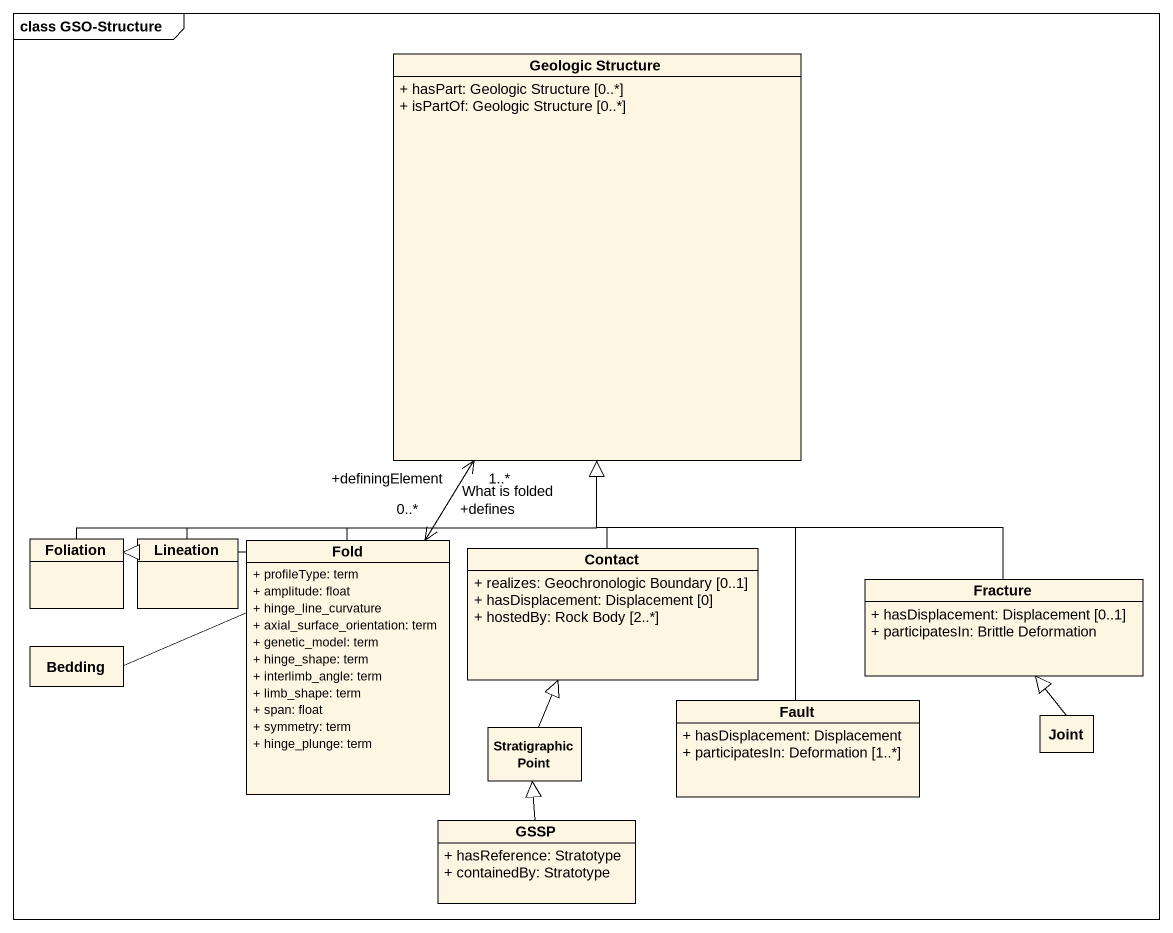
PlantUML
@startuml
mainframe class GSO-Structure
hide circle
hide empty members
skinparam classAttributeIconSize 0
class "Geologic Structure" as Geologic_Structure {
  + hasPart: Geologic Structure [0..*]
  + isPartOf: Geologic Structure [0..*]
}
class Foliation
class Lineation
class Fold {
  + profileType: term
  + amplitude: float
  + hinge_line_curvature
  + axial_surface_orientation: term
  + genetic_model: term
  + hinge_shape: term
  + interlimb_angle: term
  + limb_shape: term
  + span: float
  + symmetry: term
  + hinge_plunge: term
}
class Contact {
  + realizes: Geochronologic Boundary [0..1]
  + hasDisplacement: Displacement [0]
  + hostedBy: Rock Body [2..*]
}
class Fracture {
  + hasDisplacement: Displacement [0..1]
  + participatesIn: Brittle Deformation
}
class Bedding
class Fault {
  + hasDisplacement: Displacement
  + participatesIn: Deformation [1..*]
}
class Joint
class "Stratigraphic Point" as Stratigraphic_Point
class GSSP {
  + hasReference: Stratotype
  + containedBy: Stratotype
}
Foliation -up-|> Geologic_Structure
Lineation -up-|> Geologic_Structure
Fold -up-|> Geologic_Structure
Fold "+defines\n0..*" <-up-> "+definingElement\n1..*" Geologic_Structure : What is folded
Contact -up-|> Geologic_Structure
Fracture -up-|> Geologic_Structure
Bedding -up-|> Foliation
Fault -up-|> Geologic_Structure
Joint -up-|> Fracture
Stratigraphic_Point -up-|> Contact
GSSP -up-|> Stratigraphic_Point
@enduml
